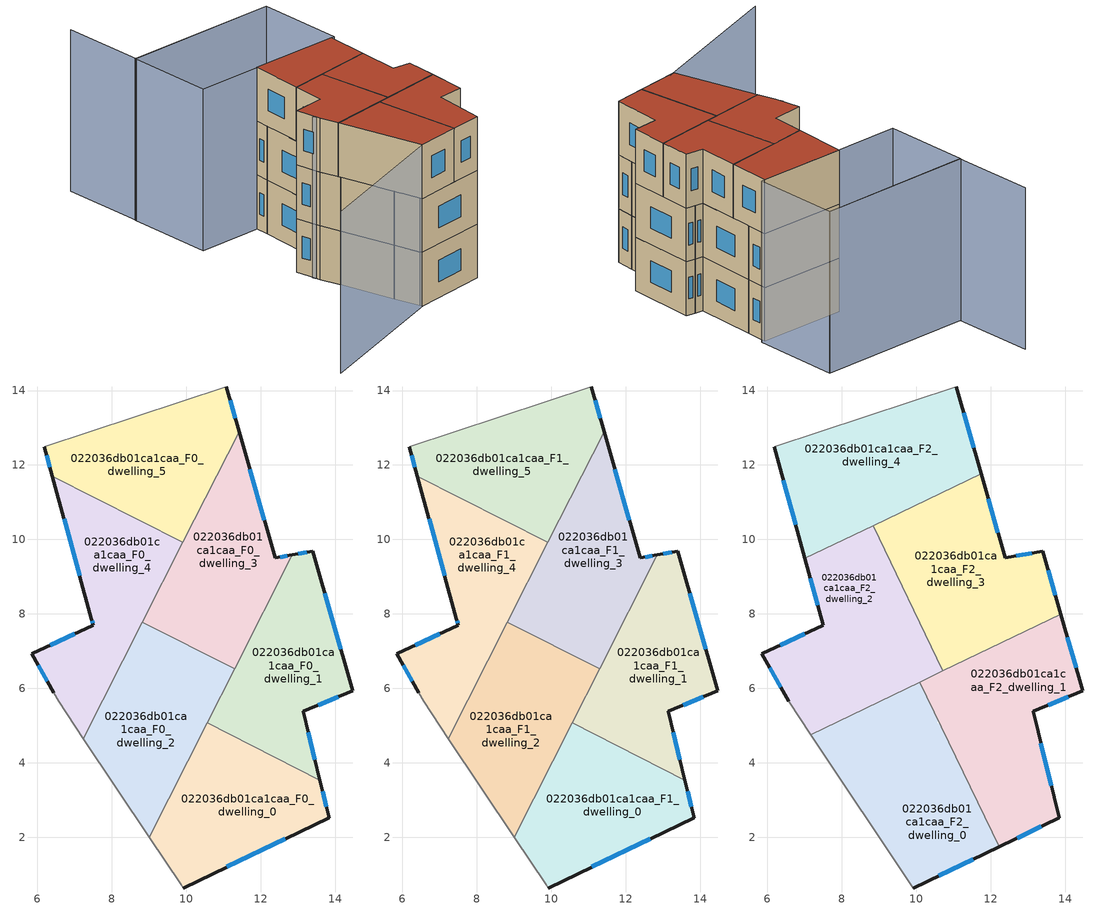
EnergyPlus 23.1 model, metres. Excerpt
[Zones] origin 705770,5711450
022036db01ca1caa_F0_dwelling_0
 floor ground (EU_floor_Construction): 13.59,3.54 13.84,2.52 9.92,0.64 9.86,0.72 9.01,2.01 10.56,5.07 z0
 wall outside (EU_wall_Construction): 9.92,0.64 13.84,2.52 13.59,3.54 z0:3
 wall adiabatic (EU_wall_Construction): 9.01,2.01 9.86,0.72 9.92,0.64 z0:3
 wall to 022036db01ca1caa_F0_dwelling_1 (EU_wall_Construction): 13.59,3.54 10.56,5.07 z0:3
 wall to 022036db01ca1caa_F0_dwelling_2 (EU_wall_Construction): 10.56,5.07 9.01,2.01 z0:3
 window (EU_Window_Construction): 13.76,2.83 13.67,3.23 / 11.09,1.2 12.66,1.96 z0.9:2.1
022036db01ca1caa_F0_dwelling_1
 floor ground (EU_floor_Construction): 13.4,9.68 14.48,5.93 13.15,5.38 13.59,3.54 10.56,5.07 12.85,9.58 z0
 wall outside (EU_wall_Construction): 13.59,3.54 13.15,5.38 14.48,5.93 13.4,9.68 12.85,9.58 z0:3
 wall to 022036db01ca1caa_F0_dwelling_3 (EU_wall_Construction): 12.85,9.58 11.3,6.53 z0:3
 wall to 022036db01ca1caa_F0_dwelling_2 (EU_wall_Construction): 11.3,6.53 10.56,5.07 z0:3
 window (EU_Window_Construction): 13.46,4.09 13.28,4.83 / 13.24,9.65 13.02,9.61 / 14.15,7.06 13.72,8.56 / 13.54,5.55 14.08,5.77 z0.9:2.1
022036db01ca1caa_F0_dwelling_2
 floor ground (EU_floor_Construction): 11.3,6.53 9.01,2.01 7.24,4.65 8.83,7.78 z0
 wall to 022036db01ca1caa_F0_dwelling_3 (EU_wall_Construction): 11.3,6.53 8.83,7.78 z0:3
 wall adiabatic (EU_wall_Construction): 7.24,4.65 9.01,2.01 z0:3
 wall to 022036db01ca1caa_F0_dwelling_4 (EU_wall_Construction): 8.83,7.78 7.24,4.65 z0:3
022036db01ca1caa_F0_dwelling_3
 floor ground (EU_floor_Construction): 11.42,12.9 12.39,9.5 12.85,9.58 11.3,6.53 8.83,7.78 z0
 wall outside (EU_wall_Construction): 12.85,9.58 12.39,9.5 11.42,12.9 z0:3
 wall to 022036db01ca1caa_F0_dwelling_5 (EU_wall_Construction): 11.42,12.9 9.91,9.92 z0:3
 wall to 022036db01ca1caa_F0_dwelling_4 (EU_wall_Construction): 9.91,9.92 8.83,7.78 z0:3
 window (EU_Window_Construction): 12.71,9.56 12.53,9.53 / 12.1,10.52 11.71,11.88 z0.9:2.1
022036db01ca1caa_F0_dwelling_4
 floor ground (EU_floor_Construction): 9.91,9.92 7.24,4.65 6.57,5.65 6.44,5.88 5.85,6.93 7.51,7.69 7.46,7.87 6.4,11.7 z0
 wall outside (EU_wall_Construction): 6.4,11.7 7.46,7.87 7.51,7.69 5.85,6.93 6.44,5.88 z0:3
 wall adiabatic (EU_wall_Construction): 6.44,5.88 6.57,5.65 7.24,4.65 z0:3
 wall to 022036db01ca1caa_F0_dwelling_5 (EU_wall_Construction): 9.91,9.92 6.4,11.7 z0:3
 window (EU_Window_Construction): 6.03,6.62 6.27,6.19 / 7.01,7.46 6.35,7.16 / 7.47,7.82 7.49,7.75 / 6.72,10.55 7.14,9.02 z0.9:2.1
022036db01ca1caa_F0_dwelling_5
 floor ground (EU_floor_Construction): 11.08,14.09 11.42,12.9 9.91,9.92 6.4,11.7 6.19,12.49 z0
 wall outside (EU_wall_Construction): 6.19,12.49 6.4,11.7 / 11.42,12.9 11.08,14.09 z0:3
 wall adiabatic (EU_wall_Construction): 11.08,14.09 6.19,12.49 z0:3
 window (EU_Window_Construction): 6.25,12.25 6.34,11.94 / 11.32,13.26 11.18,13.74 z0.9:2.1
022036db01ca1caa_F1_dwelling_0
 floor to 022036db01ca1caa_F0_dwelling_0 (EU_floor_Construction): 13.59,3.54 13.84,2.52 9.92,0.64 9.86,0.72 9.01,2.01 10.56,5.07 z3
 wall outside (EU_wall_Construction): 9.92,0.64 13.84,2.52 13.59,3.54 z3:6
 wall adiabatic (EU_wall_Construction): 9.01,2.01 9.86,0.72 9.92,0.64 z3:6
 wall to 022036db01ca1caa_F1_dwelling_1 (EU_wall_Construction): 13.59,3.54 10.56,5.07 z3:6
 wall to 022036db01ca1caa_F1_dwelling_2 (EU_wall_Construction): 10.56,5.07 9.01,2.01 z3:6
 window (EU_Window_Construction): 13.76,2.83 13.67,3.23 / 11.09,1.2 12.66,1.96 z3.9:5.1
022036db01ca1caa_F1_dwelling_1
 floor to 022036db01ca1caa_F0_dwelling_1 (EU_floor_Construction): 13.4,9.68 14.48,5.93 13.15,5.38 13.59,3.54 10.56,5.07 12.85,9.58 z3
 wall outside (EU_wall_Construction): 13.59,3.54 13.15,5.38 14.48,5.93 13.4,9.68 12.85,9.58 z3:6
 wall to 022036db01ca1caa_F1_dwelling_3 (EU_wall_Construction): 12.85,9.58 11.3,6.53 z3:6
 wall to 022036db01ca1caa_F1_dwelling_2 (EU_wall_Construction): 11.3,6.53 10.56,5.07 z3:6
 window (EU_Window_Construction): 13.46,4.09 13.28,4.83 / 13.24,9.65 13.02,9.61 / 14.15,7.06 13.72,8.56 / 13.54,5.55 14.08,5.77 z3.9:5.1
022036db01ca1caa_F1_dwelling_2
 floor to 022036db01ca1caa_F0_dwelling_2 (EU_floor_Construction): 11.3,6.53 9.01,2.01 7.24,4.65 8.83,7.78 z3
 wall to 022036db01ca1caa_F1_dwelling_3 (EU_wall_Construction): 11.3,6.53 8.83,7.78 z3:6
 wall adiabatic (EU_wall_Construction): 7.24,4.65 9.01,2.01 z3:6
 wall to 022036db01ca1caa_F1_dwelling_4 (EU_wall_Construction): 8.83,7.78 7.24,4.65 z3:6
 ceiling adiabatic (EU_roof_Construction): 10.72,6.47 10.5,6.93 8.83,7.78 7.33,4.84 z6
022036db01ca1caa_F1_dwelling_3
 floor to 022036db01ca1caa_F0_dwelling_3 (EU_floor_Construction): 11.42,12.9 12.39,9.5 12.85,9.58 11.3,6.53 8.83,7.78 z3
 wall outside (EU_wall_Construction): 12.85,9.58 12.39,9.5 11.42,12.9 z3:6
 wall to 022036db01ca1caa_F1_dwelling_5 (EU_wall_Construction): 11.42,12.9 9.91,9.92 z3:6
 wall to 022036db01ca1caa_F1_dwelling_4 (EU_wall_Construction): 9.91,9.92 8.83,7.78 z3:6
 window (EU_Window_Construction): 12.71,9.56 12.53,9.53 / 12.1,10.52 11.71,11.88 z3.9:5.1
 ceiling adiabatic (EU_roof_Construction): 10.5,6.93 9.47,9.06 8.83,7.78 z6
022036db01ca1caa_F1_dwelling_4
 floor to 022036db01ca1caa_F0_dwelling_4 (EU_floor_Construction): 9.91,9.92 7.24,4.65 6.57,5.65 6.44,5.88 5.85,6.93 7.51,7.69 7.46,7.87 6.4,11.7 z3
 wall outside (EU_wall_Construction): 6.4,11.7 7.46,7.87 7.51,7.69 5.85,6.93 6.44,5.88 z3:6
 wall adiabatic (EU_wall_Construction): 6.44,5.88 6.57,5.65 7.24,4.65 z3:6
 wall to 022036db01ca1caa_F1_dwelling_5 (EU_wall_Construction): 9.91,9.92 6.4,11.7 z3:6
 window (EU_Window_Construction): 6.03,6.62 6.27,6.19 / 7.01,7.46 6.35,7.16 / 7.47,7.82 7.49,7.75 / 6.72,10.55 7.14,9.02 z3.9:5.1
022036db01ca1caa_F1_dwelling_5
 floor to 022036db01ca1caa_F0_dwelling_5 (EU_floor_Construction): 11.08,14.09 11.42,12.9 9.91,9.92 6.4,11.7 6.19,12.49 z3
 wall outside (EU_wall_Construction): 6.19,12.49 6.4,11.7 / 11.42,12.9 11.08,14.09 z3:6
 wall adiabatic (EU_wall_Construction): 11.08,14.09 6.19,12.49 z3:6
 window (EU_Window_Construction): 6.25,12.25 6.34,11.94 / 11.32,13.26 11.18,13.74 z3.9:5.1
022036db01ca1caa_F2_dwelling_0
 floor to 022036db01ca1caa_F1_dwelling_0 (EU_floor_Construction): 10.65,5.03 12.23,1.75 9.92,0.64 9.01,2.01 10.56,5.07 z6
 floor to 022036db01ca1caa_F1_dwelling_2 (EU_floor_Construction): 10.1,6.17 10.6,5.14 9.01,2.01 7.24,4.65 7.33,4.84 z6
 floor to 022036db01ca1caa_F1_dwelling_4 (EU_floor_Construction): 7.33,4.84 7.24,4.65 7.17,4.76 z6
 wall outside (EU_wall_Construction): 9.92,0.64 12.23,1.75 z6:9
 wall adiabatic (EU_wall_Construction): 7.17,4.76 9.92,0.64 z6:9
 wall to 022036db01ca1caa_F2_dwelling_1 (EU_wall_Construction): 12.23,1.75 10.1,6.17 z6:9
 wall to 022036db01ca1caa_F2_dwelling_2 (EU_wall_Construction): 10.1,6.17 7.17,4.76 z6:9
 window (EU_Window_Construction): 10.61,0.97 11.54,1.42 z6.9:8.1
 roof outside (EU_roof_Construction): 12.23,1.75 10.1,6.17 7.17,4.76 9.92,0.64 z9
022036db01ca1caa_F2_dwelling_1
 floor to 022036db01ca1caa_F1_dwelling_1 (EU_floor_Construction): 13.89,7.99 14.48,5.93 13.15,5.38 13.59,3.54 10.65,5.03 10.6,5.14 11.45,6.82 z6
 floor to 022036db01ca1caa_F1_dwelling_0 (EU_floor_Construction): 13.59,3.54 13.84,2.52 12.23,1.75 10.65,5.03 z6
 floor to 022036db01ca1caa_F1_dwelling_3 (EU_floor_Construction): 11.45,6.82 11.3,6.53 11.07,6.64 z6
 floor to 022036db01ca1caa_F1_dwelling_2 (EU_floor_Construction): 11.3,6.53 10.6,5.14 10.1,6.17 11.07,6.64 z6
 wall outside (EU_wall_Construction): 12.23,1.75 13.84,2.52 13.15,5.38 14.48,5.93 13.89,7.99 z6:9
 wall to 022036db01ca1caa_F2_dwelling_3 (EU_wall_Construction): 13.89,7.99 10.72,6.47 z6:9
 wall to 022036db01ca1caa_F2_dwelling_2 (EU_wall_Construction): 10.72,6.47 10.1,6.17 z6:9
 window (EU_Window_Construction): 13.54,5.55 14.08,5.77 / 13.63,3.38 13.35,4.53 / 12.71,1.98 13.36,2.29 / 14.3,6.55 14.06,7.38 z6.9:8.1
 roof outside (EU_roof_Construction): 13.84,2.52 13.15,5.38 14.48,5.93 13.89,7.99 10.1,6.17 12.23,1.75 z9
022036db01ca1caa_F2_dwelling_2
 floor to 022036db01ca1caa_F1_dwelling_4 (EU_floor_Construction): 8.84,10.37 9.47,9.06 7.33,4.84 7.17,4.76 6.57,5.65 6.44,5.88 5.85,6.93 7.51,7.69 7.46,7.87 7.01,9.49 z6
 floor adiabatic (EU_floor_Construction): 9.47,9.06 9.21,9.6 10.72,6.47 7.17,4.76 7.33,4.84 z6
 wall outside (EU_wall_Construction): 7.01,9.49 7.51,7.69 5.85,6.93 6.57,5.65 z6:9
 wall to 022036db01ca1caa_F2_dwelling_3 (EU_wall_Construction): 10.72,6.47 8.84,10.37 z6:9
 wall adiabatic (EU_wall_Construction): 6.57,5.65 7.17,4.76 z6:9
 wall to 022036db01ca1caa_F2_dwelling_4 (EU_wall_Construction): 8.84,10.37 7.01,9.49 z6:9
 window (EU_Window_Construction): 6.07,6.55 6.36,6.03 / 7.01,7.46 6.35,7.16 / 7.16,8.95 7.36,8.23 z6.9:8.1
 roof outside (EU_roof_Construction): 10.72,6.47 8.84,10.37 7.01,9.49 7.51,7.69 5.85,6.93 6.57,5.65 7.17,4.76 z9
022036db01ca1caa_F2_dwelling_3
 floor to 022036db01ca1caa_F1_dwelling_3 (EU_floor_Construction): 11.74,11.77 12.39,9.5 12.85,9.58 11.45,6.82 11.07,6.64 10.5,6.93 9.47,9.06 10.56,11.2 z6
 floor to 022036db01ca1caa_F1_dwelling_1 (EU_floor_Construction): 13.4,9.68 13.89,7.99 11.45,6.82 12.85,9.58 z6
 floor to 022036db01ca1caa_F1_dwelling_5 (EU_floor_Construction): 10.56,11.2 9.91,9.92 8.93,10.42 z6
 floor to 022036db01ca1caa_F1_dwelling_2 (EU_floor_Construction): 11.07,6.64 10.72,6.47 10.5,6.93 z6
 floor to 022036db01ca1caa_F1_dwelling_4 (EU_floor_Construction): 9.91,9.92 9.47,9.06 8.84,10.37 8.93,10.42 z6
 wall outside (EU_wall_Construction): 13.89,7.99 13.4,9.68 12.39,9.5 11.74,11.77 z6:9
 wall to 022036db01ca1caa_F2_dwelling_4 (EU_wall_Construction): 11.74,11.77 8.84,10.37 z6:9
 window (EU_Window_Construction): 12.19,10.18 11.94,11.09 / 13.1,9.63 12.69,9.56 / 13.74,8.5 13.55,9.17 z6.9:8.1
 roof outside (EU_roof_Construction): 13.89,7.99 13.4,9.68 12.39,9.5 11.74,11.77 8.84,10.37 10.72,6.47 z9
022036db01ca1caa_F2_dwelling_4
 floor to 022036db01ca1caa_F1_dwelling_5 (EU_floor_Construction): 11.08,14.09 11.42,12.9 10.56,11.2 8.93,10.42 6.4,11.7 6.19,12.49 z6
 floor to 022036db01ca1caa_F1_dwelling_3 (EU_floor_Construction): 11.42,12.9 11.74,11.77 10.56,11.2 z6
 floor to 022036db01ca1caa_F1_dwelling_4 (EU_floor_Construction): 8.93,10.42 7.01,9.49 6.4,11.7 z6
 wall outside (EU_wall_Construction): 6.19,12.49 7.01,9.49 / 11.74,11.77 11.08,14.09 z6:9
 wall adiabatic (EU_wall_Construction): 11.08,14.09 6.19,12.49 z6:9
 window (EU_Window_Construction): 6.43,11.59 6.76,10.39 / 11.55,12.46 11.28,13.4 z6.9:8.1
 roof outside (EU_roof_Construction): 11.74,11.77 11.08,14.09 6.19,12.49 7.01,9.49 z9
shading: 6.3,5.99 10.26,0.9 / 10.26,0.9 2.88,-4.83 / 2.65,11.26 1.06,15.97 / 1.06,15.97 9.67,18.87 / 9.67,18.87 11.26,14.15 / 11.26,14.15 2.65,11.26 / 9.67,18.87 1.08,15.92 / 1.08,15.92 -0.47,20.42 z0:9
[Building]
EU S2 Campaign: North Axis=0; Terrain=City; Solar Distribution=FullExterior
[Site:Location]
London: Latitude=51.5; Longitude=-0.5; Time Zone=0; Elevation=25
[SizingPeriod:WeatherFileDays]
AnnualSizingPeriod: Begin Month=1; Begin Day of Month=1; End Month=12; End Day of Month=31; Day of Week for Start Day=Monday; Use Weather File Daylight Saving Period=No; Use Weather File Rain and Snow Indicators=No
[MATERIAL]
EU_InternalMass_Material: Roughness=MediumRough; Thickness=0.1; Conductivity=1; Density=1800; Specific Heat=900; Thermal Absorptance=0.9; Solar Absorptance=0.7; Visible Absorptance=0.7
[MATERIAL:NOMASS] Roughness=MediumRough; Thermal Absorptance=0.9; Solar Absorptance=0.7; Visible Absorptance=0.7
Name | Thermal Resistance
EU_wall_NoMass | 1.04674
EU_roof_NoMass | 4.32442
EU_floor_NoMass | 2.04616
[WINDOWMATERIAL:SIMPLEGLAZINGSYSTEM]
EU_Window_SimpleGlazing: UFactor=4.25843; Solar Heat Gain Coefficient=0.85; Visible Transmittance=0.85
[CONSTRUCTION]
EU_wall_Construction: EU_wall_NoMass
EU_roof_Construction: EU_roof_NoMass
EU_floor_Construction: EU_floor_NoMass
EU_InternalMass_Construction: EU_InternalMass_Material
EU_Window_Construction: EU_Window_SimpleGlazing
[ZONE] Type=1; Multiplier=1; Ceiling Height=autocalculate; Floor Area=autocalculate; Part of Total Floor Area=Yes
Name | Volume
022036db01ca1caa_F0_dwelling_0; 022036db01ca1caa_F1_dwelling_0; 022036db01ca1caa_F0_dwelling_2; 022036db01ca1caa_F1_dwelling_2 | 35.6631
022036db01ca1caa_F2_dwelling_0 | 42.7976
022036db01ca1caa_F0_dwelling_1; 022036db01ca1caa_F1_dwelling_1; 022036db01ca1caa_F0_dwelling_5; 022036db01ca1caa_F1_dwelling_5 | 35.6572
022036db01ca1caa_F2_dwelling_1 | 42.7874
022036db01ca1caa_F2_dwelling_2; 022036db01ca1caa_F2_dwelling_4 | 42.7947
022036db01ca1caa_F0_dwelling_3; 022036db01ca1caa_F1_dwelling_3 | 35.6609
022036db01ca1caa_F2_dwelling_3 | 42.7903
022036db01ca1caa_F0_dwelling_4; 022036db01ca1caa_F1_dwelling_4 | 35.6587
[INTERNALMASS] Construction=EU_InternalMass_Construction
Name | Zone or ZoneList | Surface Area
022036db01ca1caa_F0_dwelling_0_EU_InternalMass | 022036db01ca1caa_F0_dwelling_0 | 11.8878
022036db01ca1caa_F0_dwelling_1_EU_InternalMass | 022036db01ca1caa_F0_dwelling_1 | 11.8855
022036db01ca1caa_F0_dwelling_2_EU_InternalMass | 022036db01ca1caa_F0_dwelling_2 | 11.8874
022036db01ca1caa_F0_dwelling_3_EU_InternalMass | 022036db01ca1caa_F0_dwelling_3 | 11.8869
022036db01ca1caa_F0_dwelling_4_EU_InternalMass | 022036db01ca1caa_F0_dwelling_4 | 11.886
022036db01ca1caa_F0_dwelling_5_EU_InternalMass | 022036db01ca1caa_F0_dwelling_5 | 11.8855
022036db01ca1caa_F1_dwelling_0_EU_InternalMass | 022036db01ca1caa_F1_dwelling_0 | 11.8878
022036db01ca1caa_F1_dwelling_1_EU_InternalMass | 022036db01ca1caa_F1_dwelling_1 | 11.8855
022036db01ca1caa_F1_dwelling_2_EU_InternalMass | 022036db01ca1caa_F1_dwelling_2 | 11.8874
022036db01ca1caa_F1_dwelling_3_EU_InternalMass | 022036db01ca1caa_F1_dwelling_3 | 11.8869
022036db01ca1caa_F1_dwelling_4_EU_InternalMass | 022036db01ca1caa_F1_dwelling_4 | 11.886
022036db01ca1caa_F1_dwelling_5_EU_InternalMass | 022036db01ca1caa_F1_dwelling_5 | 11.8855
022036db01ca1caa_F2_dwelling_0_EU_InternalMass | 022036db01ca1caa_F2_dwelling_0 | 14.2667
022036db01ca1caa_F2_dwelling_1_EU_InternalMass | 022036db01ca1caa_F2_dwelling_1 | 14.2622
022036db01ca1caa_F2_dwelling_2_EU_InternalMass | 022036db01ca1caa_F2_dwelling_2 | 14.2648
022036db01ca1caa_F2_dwelling_3_EU_InternalMass | 022036db01ca1caa_F2_dwelling_3 | 14.2633
022036db01ca1caa_F2_dwelling_4_EU_InternalMass | 022036db01ca1caa_F2_dwelling_4 | 14.2648
[OTHEREQUIPMENT] Fuel Type=Electricity; Design Level Calculation Method=Watts/Area; Power per Zone Floor Area=1; Fraction Latent=0; Fraction Radiant=0; Fraction Lost=0; Carbon Dioxide Generation Rate=0; EndUse Subcategory=EU_Step8_InternalGains
Name | Zone or ZoneList or Space or SpaceList | Schedule
EU_Step8_InternalGain_022036db01ca1caa_F0_dwelling_0_f000 | 022036db01ca1caa_F0_dwelling_0 | EU_Step8_GainSchedule_022036db01ca1caa_F0_dwelling_0_f000
EU_Step8_InternalGain_022036db01ca1caa_F0_dwelling_1_f000 | 022036db01ca1caa_F0_dwelling_1 | EU_Step8_GainSchedule_022036db01ca1caa_F0_dwelling_1_f000
EU_Step8_InternalGain_022036db01ca1caa_F0_dwelling_2_f000 | 022036db01ca1caa_F0_dwelling_2 | EU_Step8_GainSchedule_022036db01ca1caa_F0_dwelling_2_f000
EU_Step8_InternalGain_022036db01ca1caa_F0_dwelling_3_f000 | 022036db01ca1caa_F0_dwelling_3 | EU_Step8_GainSchedule_022036db01ca1caa_F0_dwelling_3_f000
EU_Step8_InternalGain_022036db01ca1caa_F0_dwelling_4_f000 | 022036db01ca1caa_F0_dwelling_4 | EU_Step8_GainSchedule_022036db01ca1caa_F0_dwelling_4_f000
EU_Step8_InternalGain_022036db01ca1caa_F0_dwelling_5_f000 | 022036db01ca1caa_F0_dwelling_5 | EU_Step8_GainSchedule_022036db01ca1caa_F0_dwelling_5_f000
EU_Step8_InternalGain_022036db01ca1caa_F1_dwelling_0_f000 | 022036db01ca1caa_F1_dwelling_0 | EU_Step8_GainSchedule_022036db01ca1caa_F1_dwelling_0_f000
EU_Step8_InternalGain_022036db01ca1caa_F1_dwelling_1_f000 | 022036db01ca1caa_F1_dwelling_1 | EU_Step8_GainSchedule_022036db01ca1caa_F1_dwelling_1_f000
EU_Step8_InternalGain_022036db01ca1caa_F1_dwelling_2_f000 | 022036db01ca1caa_F1_dwelling_2 | EU_Step8_GainSchedule_022036db01ca1caa_F1_dwelling_2_f000
EU_Step8_InternalGain_022036db01ca1caa_F1_dwelling_3_f000 | 022036db01ca1caa_F1_dwelling_3 | EU_Step8_GainSchedule_022036db01ca1caa_F1_dwelling_3_f000
EU_Step8_InternalGain_022036db01ca1caa_F1_dwelling_4_f000 | 022036db01ca1caa_F1_dwelling_4 | EU_Step8_GainSchedule_022036db01ca1caa_F1_dwelling_4_f000
EU_Step8_InternalGain_022036db01ca1caa_F1_dwelling_5_f000 | 022036db01ca1caa_F1_dwelling_5 | EU_Step8_GainSchedule_022036db01ca1caa_F1_dwelling_5_f000
EU_Step8_InternalGain_022036db01ca1caa_F2_dwelling_0_f000 | 022036db01ca1caa_F2_dwelling_0 | EU_Step8_GainSchedule_022036db01ca1caa_F2_dwelling_0_f000
EU_Step8_InternalGain_022036db01ca1caa_F2_dwelling_1_f000 | 022036db01ca1caa_F2_dwelling_1 | EU_Step8_GainSchedule_022036db01ca1caa_F2_dwelling_1_f000
EU_Step8_InternalGain_022036db01ca1caa_F2_dwelling_2_f000 | 022036db01ca1caa_F2_dwelling_2 | EU_Step8_GainSchedule_022036db01ca1caa_F2_dwelling_2_f000
EU_Step8_InternalGain_022036db01ca1caa_F2_dwelling_3_f000 | 022036db01ca1caa_F2_dwelling_3 | EU_Step8_GainSchedule_022036db01ca1caa_F2_dwelling_3_f000
EU_Step8_InternalGain_022036db01ca1caa_F2_dwelling_4_f000 | 022036db01ca1caa_F2_dwelling_4 | EU_Step8_GainSchedule_022036db01ca1caa_F2_dwelling_4_f000
[ZONEVENTILATION:DESIGNFLOWRATE] Schedule=EU_AlwaysOn; Design Flow Rate Calculation Method=AirChanges/Hour; Air Changes per Hour=0.488719; Ventilation Type=Natural; Fan Pressure Rise=0; Fan Total Efficiency=1; Constant Term Coefficient=1; Temperature Term Coefficient=0; Velocity Term Coefficient=0; Velocity Squared Term Coefficient=0; Minimum Indoor Temperature=-100; Maximum Indoor Temperature=100; Delta Temperature=-100; Minimum Outdoor Temperature=-100; Maximum Outdoor Temperature=100; Maximum Wind Speed=40
Name | Zone or ZoneList or Space or SpaceList
EU_ConstantAir_022036db01ca1caa_F0_dwelling_0 | 022036db01ca1caa_F0_dwelling_0
EU_ConstantAir_022036db01ca1caa_F0_dwelling_1 | 022036db01ca1caa_F0_dwelling_1
EU_ConstantAir_022036db01ca1caa_F0_dwelling_2 | 022036db01ca1caa_F0_dwelling_2
EU_ConstantAir_022036db01ca1caa_F0_dwelling_3 | 022036db01ca1caa_F0_dwelling_3
EU_ConstantAir_022036db01ca1caa_F0_dwelling_4 | 022036db01ca1caa_F0_dwelling_4
EU_ConstantAir_022036db01ca1caa_F0_dwelling_5 | 022036db01ca1caa_F0_dwelling_5
EU_ConstantAir_022036db01ca1caa_F1_dwelling_0 | 022036db01ca1caa_F1_dwelling_0
EU_ConstantAir_022036db01ca1caa_F1_dwelling_1 | 022036db01ca1caa_F1_dwelling_1
EU_ConstantAir_022036db01ca1caa_F1_dwelling_2 | 022036db01ca1caa_F1_dwelling_2
EU_ConstantAir_022036db01ca1caa_F1_dwelling_3 | 022036db01ca1caa_F1_dwelling_3
EU_ConstantAir_022036db01ca1caa_F1_dwelling_4 | 022036db01ca1caa_F1_dwelling_4
EU_ConstantAir_022036db01ca1caa_F1_dwelling_5 | 022036db01ca1caa_F1_dwelling_5
EU_ConstantAir_022036db01ca1caa_F2_dwelling_0 | 022036db01ca1caa_F2_dwelling_0
EU_ConstantAir_022036db01ca1caa_F2_dwelling_1 | 022036db01ca1caa_F2_dwelling_1
EU_ConstantAir_022036db01ca1caa_F2_dwelling_2 | 022036db01ca1caa_F2_dwelling_2
EU_ConstantAir_022036db01ca1caa_F2_dwelling_3 | 022036db01ca1caa_F2_dwelling_3
EU_ConstantAir_022036db01ca1caa_F2_dwelling_4 | 022036db01ca1caa_F2_dwelling_4
[HVACTEMPLATE:THERMOSTAT] Constant Heating Setpoint=20; Constant Cooling Setpoint=50
EU_HeatOnly_022036db01ca1caa_F0_dwelling_0; EU_HeatOnly_022036db01ca1caa_F0_dwelling_1; EU_HeatOnly_022036db01ca1caa_F0_dwelling_2; EU_HeatOnly_022036db01ca1caa_F0_dwelling_3; EU_HeatOnly_022036db01ca1caa_F0_dwelling_4; EU_HeatOnly_022036db01ca1caa_F0_dwelling_5; EU_HeatOnly_022036db01ca1caa_F1_dwelling_0; EU_HeatOnly_022036db01ca1caa_F1_dwelling_1; EU_HeatOnly_022036db01ca1caa_F1_dwelling_2; EU_HeatOnly_022036db01ca1caa_F1_dwelling_3; EU_HeatOnly_022036db01ca1caa_F1_dwelling_4; EU_HeatOnly_022036db01ca1caa_F1_dwelling_5; EU_HeatOnly_022036db01ca1caa_F2_dwelling_0; EU_HeatOnly_022036db01ca1caa_F2_dwelling_1; EU_HeatOnly_022036db01ca1caa_F2_dwelling_2; EU_HeatOnly_022036db01ca1caa_F2_dwelling_3; EU_HeatOnly_022036db01ca1caa_F2_dwelling_4
[HVACTEMPLATE:ZONE:IDEALLOADSAIRSYSTEM] System Availability Schedule=EU_AlwaysOn; Maximum Heating Supply Air Temperature=50; Minimum Cooling Supply Air Temperature=13; Maximum Heating Supply Air Humidity Ratio=0.0156; Minimum Cooling Supply Air Humidity Ratio=0.0077; Heating Limit=NoLimit; Cooling Limit=NoLimit; Heating Availability Schedule=EU_AlwaysOn; Cooling Availability Schedule=EU_CoolingOff; Dehumidification Control Type=ConstantSensibleHeatRatio; Cooling Sensible Heat Ratio=0.7; Dehumidification Setpoint=60; Humidification Control Type=None; Humidification Setpoint=30; Outdoor Air Method=None; Outdoor Air Flow Rate per Person=0.00944; Outdoor Air Flow Rate per Zone Floor Area=0; Outdoor Air Flow Rate per Zone=0; Demand Controlled Ventilation Type=None; Outdoor Air Economizer Type=NoEconomizer; Heat Recovery Type=None; Sensible Heat Recovery Effectiveness=0.7; Latent Heat Recovery Effectiveness=0.65
Name | Template Thermostat
022036db01ca1caa_F0_dwelling_0 | EU_HeatOnly_022036db01ca1caa_F0_dwelling_0
022036db01ca1caa_F0_dwelling_1 | EU_HeatOnly_022036db01ca1caa_F0_dwelling_1
022036db01ca1caa_F0_dwelling_2 | EU_HeatOnly_022036db01ca1caa_F0_dwelling_2
022036db01ca1caa_F0_dwelling_3 | EU_HeatOnly_022036db01ca1caa_F0_dwelling_3
022036db01ca1caa_F0_dwelling_4 | EU_HeatOnly_022036db01ca1caa_F0_dwelling_4
022036db01ca1caa_F0_dwelling_5 | EU_HeatOnly_022036db01ca1caa_F0_dwelling_5
022036db01ca1caa_F1_dwelling_0 | EU_HeatOnly_022036db01ca1caa_F1_dwelling_0
022036db01ca1caa_F1_dwelling_1 | EU_HeatOnly_022036db01ca1caa_F1_dwelling_1
022036db01ca1caa_F1_dwelling_2 | EU_HeatOnly_022036db01ca1caa_F1_dwelling_2
022036db01ca1caa_F1_dwelling_3 | EU_HeatOnly_022036db01ca1caa_F1_dwelling_3
022036db01ca1caa_F1_dwelling_4 | EU_HeatOnly_022036db01ca1caa_F1_dwelling_4
022036db01ca1caa_F1_dwelling_5 | EU_HeatOnly_022036db01ca1caa_F1_dwelling_5
022036db01ca1caa_F2_dwelling_0 | EU_HeatOnly_022036db01ca1caa_F2_dwelling_0
022036db01ca1caa_F2_dwelling_1 | EU_HeatOnly_022036db01ca1caa_F2_dwelling_1
022036db01ca1caa_F2_dwelling_2 | EU_HeatOnly_022036db01ca1caa_F2_dwelling_2
022036db01ca1caa_F2_dwelling_3 | EU_HeatOnly_022036db01ca1caa_F2_dwelling_3
022036db01ca1caa_F2_dwelling_4 | EU_HeatOnly_022036db01ca1caa_F2_dwelling_4
[SIZING:ZONE] Zone Cooling Design Supply Air Temperature Input Method=SupplyAirTemperature; Zone Cooling Design Supply Air Temperature=13; Zone Heating Design Supply Air Temperature Input Method=SupplyAirTemperature; Zone Heating Design Supply Air Temperature=50; Zone Cooling Design Supply Air Humidity Ratio=0.008; Zone Heating Design Supply Air Humidity Ratio=0.008; Cooling Design Air Flow Method=DesignDay; Cooling Design Air Flow Rate=0; Cooling Minimum Air Flow per Zone Floor Area=0.000762; Cooling Minimum Air Flow=0; Cooling Minimum Air Flow Fraction=0.2; Heating Design Air Flow Method=DesignDay; Heating Design Air Flow Rate=0; Heating Maximum Air Flow per Zone Floor Area=0.002032; Heating Maximum Air Flow=0.141576; Heating Maximum Air Flow Fraction=0.3; Account for Dedicated Outdoor Air System=No; Dedicated Outdoor Air System Control Strategy=NeutralSupplyAir; Dedicated Outdoor Air Low Setpoint Temperature for Design=autosize; Dedicated Outdoor Air High Setpoint Temperature for Design=autosize; Zone Load Sizing Method=Sensible Load Only No Latent Load; Zone Latent Cooling Design Supply Air Humidity Ratio Input Method=HumidityRatioDifference; Zone Cooling Design Supply Air Humidity Ratio Difference=0.005; Zone Latent Heating Design Supply Air Humidity Ratio Input Method=HumidityRatioDifference; Zone Humidification Design Supply Air Humidity Ratio Difference=0.005
022036db01ca1caa_F0_dwelling_0; 022036db01ca1caa_F0_dwelling_1; 022036db01ca1caa_F0_dwelling_2; 022036db01ca1caa_F0_dwelling_3; 022036db01ca1caa_F0_dwelling_4; 022036db01ca1caa_F0_dwelling_5; 022036db01ca1caa_F1_dwelling_0; 022036db01ca1caa_F1_dwelling_1; 022036db01ca1caa_F1_dwelling_2; 022036db01ca1caa_F1_dwelling_3; 022036db01ca1caa_F1_dwelling_4; 022036db01ca1caa_F1_dwelling_5; 022036db01ca1caa_F2_dwelling_0; 022036db01ca1caa_F2_dwelling_1; 022036db01ca1caa_F2_dwelling_2; 022036db01ca1caa_F2_dwelling_3; 022036db01ca1caa_F2_dwelling_4
[SCHEDULE:CONSTANT]
Name | Hourly Value
EU_AlwaysOn | 1
EU_CoolingOff | 0
[SCHEDULE:FILE] Column Number=1; Rows to Skip at Top=0; Number of Hours of Data=8760; Column Separator=Comma; Interpolate to Timestep=No; Minutes per Item=60; Adjust Schedule for Daylight Savings=Yes
Name | File
EU_Step8_GainSchedule_022036db01ca1caa_F0_dwelling_0_f000 | ../../schedules/022036db01ca1caa/022036db01ca1caa_F0_dwelling_0_f000_gain.csv
EU_Step8_GainSchedule_022036db01ca1caa_F0_dwelling_1_f000 | ../../schedules/022036db01ca1caa/022036db01ca1caa_F0_dwelling_1_f000_gain.csv
EU_Step8_GainSchedule_022036db01ca1caa_F0_dwelling_2_f000 | ../../schedules/022036db01ca1caa/022036db01ca1caa_F0_dwelling_2_f000_gain.csv
EU_Step8_GainSchedule_022036db01ca1caa_F0_dwelling_3_f000 | ../../schedules/022036db01ca1caa/022036db01ca1caa_F0_dwelling_3_f000_gain.csv
EU_Step8_GainSchedule_022036db01ca1caa_F0_dwelling_4_f000 | ../../schedules/022036db01ca1caa/022036db01ca1caa_F0_dwelling_4_f000_gain.csv
EU_Step8_GainSchedule_022036db01ca1caa_F0_dwelling_5_f000 | ../../schedules/022036db01ca1caa/022036db01ca1caa_F0_dwelling_5_f000_gain.csv
EU_Step8_GainSchedule_022036db01ca1caa_F1_dwelling_0_f000 | ../../schedules/022036db01ca1caa/022036db01ca1caa_F1_dwelling_0_f000_gain.csv
EU_Step8_GainSchedule_022036db01ca1caa_F1_dwelling_1_f000 | ../../schedules/022036db01ca1caa/022036db01ca1caa_F1_dwelling_1_f000_gain.csv
EU_Step8_GainSchedule_022036db01ca1caa_F1_dwelling_2_f000 | ../../schedules/022036db01ca1caa/022036db01ca1caa_F1_dwelling_2_f000_gain.csv
EU_Step8_GainSchedule_022036db01ca1caa_F1_dwelling_3_f000 | ../../schedules/022036db01ca1caa/022036db01ca1caa_F1_dwelling_3_f000_gain.csv
EU_Step8_GainSchedule_022036db01ca1caa_F1_dwelling_4_f000 | ../../schedules/022036db01ca1caa/022036db01ca1caa_F1_dwelling_4_f000_gain.csv
EU_Step8_GainSchedule_022036db01ca1caa_F1_dwelling_5_f000 | ../../schedules/022036db01ca1caa/022036db01ca1caa_F1_dwelling_5_f000_gain.csv
EU_Step8_GainSchedule_022036db01ca1caa_F2_dwelling_0_f000 | ../../schedules/022036db01ca1caa/022036db01ca1caa_F2_dwelling_0_f000_gain.csv
EU_Step8_GainSchedule_022036db01ca1caa_F2_dwelling_1_f000 | ../../schedules/022036db01ca1caa/022036db01ca1caa_F2_dwelling_1_f000_gain.csv
EU_Step8_GainSchedule_022036db01ca1caa_F2_dwelling_2_f000 | ../../schedules/022036db01ca1caa/022036db01ca1caa_F2_dwelling_2_f000_gain.csv
EU_Step8_GainSchedule_022036db01ca1caa_F2_dwelling_3_f000 | ../../schedules/022036db01ca1caa/022036db01ca1caa_F2_dwelling_3_f000_gain.csv
EU_Step8_GainSchedule_022036db01ca1caa_F2_dwelling_4_f000 | ../../schedules/022036db01ca1caa/022036db01ca1caa_F2_dwelling_4_f000_gain.csv
